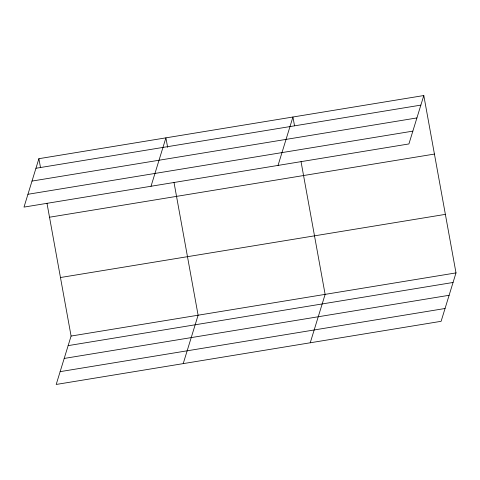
<?xml version="1.0" encoding="UTF-8"?>
<svg xmlns="http://www.w3.org/2000/svg" width="480" height="480" viewBox="0 0 480 480"><rect width="100%" height="100%" fill="white"/><g stroke="black" fill="none" stroke-linecap="round" stroke-linejoin="round"><path stroke-width="0.72" d="M38.892 158.688L24 207.102L408.912 143.946L423.804 95.538L38.892 158.688L40.488 167.472M46.992 203.316L71.088 336.054L56.196 384.462L441.108 321.312L456 272.898L423.804 95.538M151.02 186.258L165.912 137.85L167.64 147.36M183.216 363.624L198.108 315.21L174.012 182.478M278.04 165.42L292.932 117.006L294.528 125.79M310.236 342.78L325.128 294.372L301.038 161.64M35.946 168.264L420.858 105.114M32.004 181.08L416.916 117.93M27.942 194.286L412.854 131.13M49.518 217.218L434.43 154.068M60.462 277.524L445.374 214.368M71.088 336.054L456 272.898M68.142 345.63L453.054 282.474M64.2 358.446L449.112 295.29M60.138 371.646L445.05 308.496"/></g></svg>
